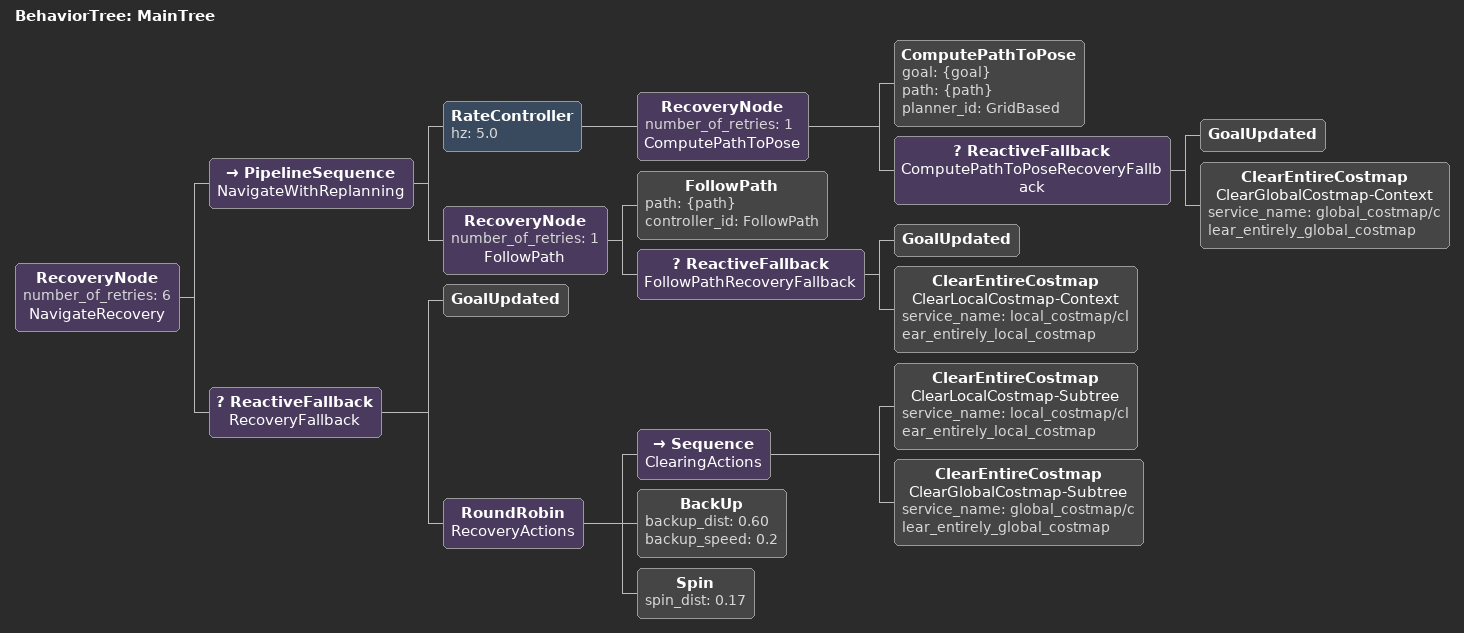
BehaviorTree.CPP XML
<root main_tree_to_execute="MainTree">
  <BehaviorTree ID="MainTree">
    <RecoveryNode number_of_retries="6" name="NavigateRecovery">
      <PipelineSequence name="NavigateWithReplanning">
        <RateController hz="5.0">
          <RecoveryNode number_of_retries="1" name="ComputePathToPose">
            <ComputePathToPose goal="{goal}" path="{path}" planner_id="GridBased"/>
            <ReactiveFallback name="ComputePathToPoseRecoveryFallback">
              <GoalUpdated/>
              <ClearEntireCostmap name="ClearGlobalCostmap-Context" service_name="global_costmap/clear_entirely_global_costmap"/>
            </ReactiveFallback>
          </RecoveryNode>
        </RateController>
        <RecoveryNode number_of_retries="1" name="FollowPath">
          <FollowPath path="{path}" controller_id="FollowPath"/>
          <ReactiveFallback name="FollowPathRecoveryFallback">
            <GoalUpdated/>
            <ClearEntireCostmap name="ClearLocalCostmap-Context" service_name="local_costmap/clear_entirely_local_costmap"/>
          </ReactiveFallback>
        </RecoveryNode>
      </PipelineSequence>
      <ReactiveFallback name="RecoveryFallback">
        <GoalUpdated/>
        <RoundRobin name="RecoveryActions">
          <Sequence name="ClearingActions">
            <ClearEntireCostmap name="ClearLocalCostmap-Subtree" service_name="local_costmap/clear_entirely_local_costmap"/>
            <ClearEntireCostmap name="ClearGlobalCostmap-Subtree" service_name="global_costmap/clear_entirely_global_costmap"/>
          </Sequence>
          <BackUp backup_dist="0.60" backup_speed="0.2"/>
          <Spin spin_dist="0.17"/>
        </RoundRobin>
      </ReactiveFallback>
    </RecoveryNode>
  </BehaviorTree>
</root>
